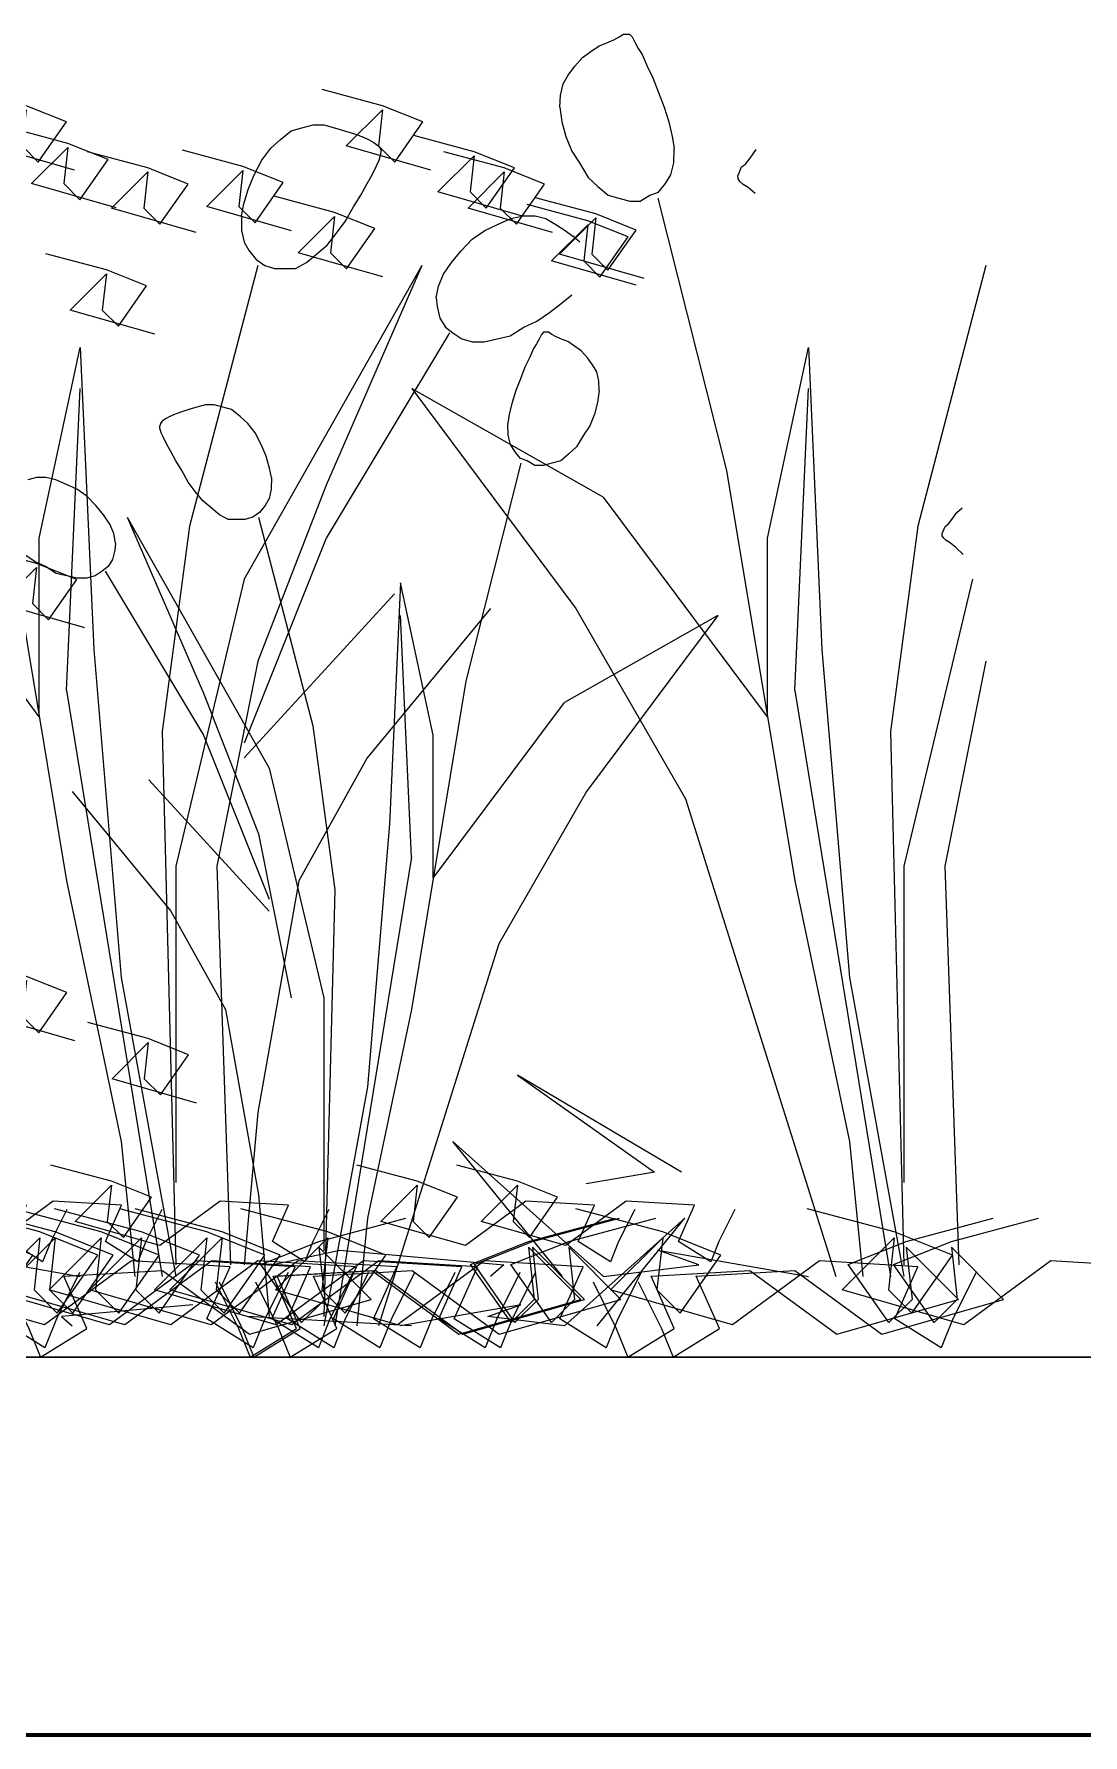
# Model space of a CAD drawing. Header units: metres. Extents: x -109 to 591, y -5 to 592.
# Drawn here: x 509.0399 to 509.3177, y 6.5749 to 7.0253 of the extents above; entities that cross this region are included whole.
import ezdxf

# ---------------------------------------------------------------- set-up
doc = ezdxf.new("R2010")
doc.units = ezdxf.units.M
doc.header["$LTSCALE"] = 0.03
doc.layers.add('Areas verdes', color=74, linetype='Continuous')
doc.layers.add('Muro', color=7, linetype='Continuous', lineweight=70)
doc.layers.add('Muro bajo', color=7, linetype='Continuous', lineweight=30)

msp = doc.modelspace()

# ---------------------------------------------------------------- linework, layer by layer
at = {"layer": 'Areas verdes', "color": 6, "linetype": 'Continuous'}
for p, q in [((509.18738, 7.02066), (509.18955, 7.02221)), ((509.18955, 7.02221), (509.19165, 7.02299)), ((509.19165, 7.02299), (509.19343, 7.02377)), ((509.19343, 7.02377), (509.1949, 7.02454)), ((509.1949, 7.02454), (509.19599, 7.02532)), ((509.19599, 7.02532), (509.19692, 7.02532)), ((509.19692, 7.02532), (509.19762, 7.02532)), ((509.19762, 7.02532), (509.19832, 7.02454)), ((509.19832, 7.02454), (509.19909, 7.02299)), ((509.19909, 7.02299), (509.19995, 7.02144)), ((509.18311, 7.01678), (509.18521, 7.01911)), ((509.18521, 7.01911), (509.18738, 7.02066)), ((509.19995, 7.02144), (509.20096, 7.01989)), ((509.20096, 7.01989), (509.20228, 7.01678)), ((509.18001, 7.01213), (509.1814, 7.01445)), ((509.1814, 7.01445), (509.18311, 7.01678)), ((509.20228, 7.01678), (509.20383, 7.01368)), ((509.20383, 7.01368), (509.2053, 7.0098)), ((509.17915, 7.00592), (509.17931, 7.00902)), ((509.17931, 7.00902), (509.18001, 7.01213)), ((509.2053, 7.0098), (509.20678, 7.00592)), ((509.17915, 7.00592), (509.1797, 7.00204)), ((509.20678, 7.00592), (509.20802, 7.00204)), ((509.10521, 6.99738), (509.108, 6.99971)), ((509.108, 6.99971), (509.11087, 7.00049)), ((509.11087, 7.00049), (509.11382, 7.00126)), ((509.11382, 7.00126), (509.11669, 7.00126)), ((509.11669, 7.00126), (509.11948, 7.00049)), ((509.11948, 7.00049), (509.12212, 6.99971)), ((509.12212, 6.99971), (509.12453, 6.99894)), ((509.1797, 7.00204), (509.18078, 6.99816)), ((509.20802, 7.00204), (509.20895, 6.99816)), ((509.10024, 6.99195), (509.10265, 6.99506)), ((509.10265, 6.99506), (509.10521, 6.99738)), ((509.12453, 6.99894), (509.1267, 6.99816)), ((509.1267, 6.99816), (509.12848, 6.99738)), ((509.12848, 6.99738), (509.12988, 6.99661)), ((509.12988, 6.99661), (509.13097, 6.99583)), ((509.13097, 6.99583), (509.13159, 6.99506)), ((509.13159, 6.99506), (509.13182, 6.99428)), ((509.18078, 6.99816), (509.18233, 6.99428)), ((509.20895, 6.99816), (509.20941, 6.99506)), ((509.20934, 6.99118), (509.20941, 6.99506)), ((509.09822, 6.98807), (509.10024, 6.99195)), ((509.13058, 6.9904), (509.13135, 6.99195)), ((509.13135, 6.99195), (509.13174, 6.99351)), ((509.13174, 6.99351), (509.13182, 6.99428)), ((509.18233, 6.99428), (509.18435, 6.99118)), ((509.18435, 6.99118), (509.18668, 6.9873)), ((509.20856, 6.98807), (509.20934, 6.99118)), ((509.22733, 6.99011), (509.22834, 6.99089)), ((509.22834, 6.99089), (509.22958, 6.99244)), ((509.22958, 6.99244), (509.23121, 6.99477)), ((509.09659, 6.98419), (509.09822, 6.98807)), ((509.1281, 6.98575), (509.12949, 6.98807)), ((509.12949, 6.98807), (509.13058, 6.9904)), ((509.18668, 6.9873), (509.18924, 6.98497)), ((509.20716, 6.98575), (509.20856, 6.98807)), ((509.22632, 6.98778), (509.22663, 6.98856)), ((509.2264, 6.98701), (509.22632, 6.98778)), ((509.22686, 6.98623), (509.2264, 6.98701)), ((509.22663, 6.98856), (509.22733, 6.99011)), ((509.22771, 6.98546), (509.22686, 6.98623)), ((509.09543, 6.98031), (509.09659, 6.98419)), ((509.12453, 6.97954), (509.12647, 6.98264)), ((509.12647, 6.98264), (509.1281, 6.98575)), ((509.18924, 6.98497), (509.19196, 6.98264)), ((509.19196, 6.98264), (509.19483, 6.98187)), ((509.19483, 6.98187), (509.1977, 6.98109)), ((509.20049, 6.98109), (509.20305, 6.98264)), ((509.20305, 6.98264), (509.2053, 6.98342)), ((509.2053, 6.98342), (509.20716, 6.98575)), ((509.22903, 6.98468), (509.22771, 6.98546)), ((509.2309, 6.98313), (509.22903, 6.98468)), ((509.09481, 6.97721), (509.09543, 6.98031)), ((509.09481, 6.97721), (509.09489, 6.97333)), ((509.12235, 6.97566), (509.12453, 6.97954)), ((509.16619, 6.97643), (509.16953, 6.97721)), ((509.16953, 6.97721), (509.17263, 6.97721)), ((509.17263, 6.97721), (509.1755, 6.97643)), ((509.1977, 6.98109), (509.20049, 6.98109)), ((509.09489, 6.97333), (509.09558, 6.97023)), ((509.11754, 6.96945), (509.12003, 6.97256)), ((509.12003, 6.97256), (509.12235, 6.97566)), ((509.15595, 6.971), (509.15929, 6.97333)), ((509.15929, 6.97333), (509.1627, 6.97488)), ((509.1627, 6.97488), (509.16619, 6.97643)), ((509.1755, 6.97643), (509.17814, 6.97488)), ((509.17814, 6.97488), (509.18055, 6.97333)), ((509.18055, 6.97333), (509.18264, 6.97178)), ((509.09558, 6.97023), (509.0969, 6.9679)), ((509.0969, 6.9679), (509.09877, 6.96557)), ((509.11483, 6.96712), (509.11754, 6.96945)), ((509.15044, 6.9648), (509.153, 6.9679)), ((509.153, 6.9679), (509.15595, 6.971)), ((509.18443, 6.97023), (509.18264, 6.97178)), ((509.09877, 6.96557), (509.10102, 6.96402)), ((509.10102, 6.96402), (509.10358, 6.96324)), ((509.10916, 6.96324), (509.11203, 6.9648)), ((509.11203, 6.9648), (509.11483, 6.96712)), ((509.14835, 6.96169), (509.15044, 6.9648)), ((509.10358, 6.96324), (509.10629, 6.96324)), ((509.10629, 6.96324), (509.10916, 6.96324)), ((509.14703, 6.95859), (509.14835, 6.96169)), ((509.14641, 6.95549), (509.14703, 6.95859)), ((509.14641, 6.95549), (509.14664, 6.95316)), ((509.17954, 6.95393), (509.18233, 6.95626)), ((509.14664, 6.95316), (509.14742, 6.95005)), ((509.14742, 6.95005), (509.14889, 6.94773)), ((509.1731, 6.94928), (509.17644, 6.95161)), ((509.17644, 6.95161), (509.17954, 6.95393)), ((509.14889, 6.94773), (509.15083, 6.94617)), ((509.15083, 6.94617), (509.15324, 6.94462)), ((509.16255, 6.94462), (509.16604, 6.9454)), ((509.16604, 6.9454), (509.16961, 6.94773)), ((509.16961, 6.94773), (509.1731, 6.94928)), ((509.1743, 6.94579), (509.17368, 6.94454)), ((509.17486, 6.94641), (509.1743, 6.94579)), ((509.17541, 6.94641), (509.17486, 6.94641)), ((509.17616, 6.94641), (509.17541, 6.94641)), ((509.17703, 6.94579), (509.17616, 6.94641)), ((509.17821, 6.94516), (509.17703, 6.94579)), ((509.15324, 6.94462), (509.15603, 6.94385)), ((509.15603, 6.94385), (509.15913, 6.94385)), ((509.15913, 6.94385), (509.16255, 6.94462)), ((509.17219, 6.94206), (509.17113, 6.93958)), ((509.17299, 6.9433), (509.17219, 6.94206)), ((509.17368, 6.94454), (509.17299, 6.9433)), ((509.17963, 6.94454), (509.17821, 6.94516)), ((509.18131, 6.94392), (509.17963, 6.94454)), ((509.18305, 6.94268), (509.18131, 6.94392)), ((509.18479, 6.94144), (509.18305, 6.94268)), ((509.18646, 6.93958), (509.18479, 6.94144)), ((509.16989, 6.93709), (509.16871, 6.93399)), ((509.17113, 6.93958), (509.16989, 6.93709)), ((509.18783, 6.93772), (509.18646, 6.93958)), ((509.18895, 6.93585), (509.18783, 6.93772)), ((509.16871, 6.93399), (509.16753, 6.93089)), ((509.1895, 6.93337), (509.18895, 6.93585)), ((509.18963, 6.93089), (509.1895, 6.93337)), ((509.16654, 6.92778), (509.16579, 6.92468)), ((509.16753, 6.93089), (509.16654, 6.92778)), ((509.18919, 6.92778), (509.18833, 6.92468)), ((509.18963, 6.93089), (509.18919, 6.92778)), ((509.07473, 6.92344), (509.07386, 6.92282)), ((509.07585, 6.92406), (509.07473, 6.92344)), ((509.07728, 6.92468), (509.07585, 6.92406)), ((509.07901, 6.9253), (509.07728, 6.92468)), ((509.08094, 6.92592), (509.07901, 6.9253)), ((509.08305, 6.92654), (509.08094, 6.92592)), ((509.08528, 6.92716), (509.08305, 6.92654)), ((509.08758, 6.92716), (509.08528, 6.92716)), ((509.08994, 6.92654), (509.08758, 6.92716)), ((509.09223, 6.92592), (509.08994, 6.92654)), ((509.09447, 6.92406), (509.09223, 6.92592)), ((509.09652, 6.9222), (509.09447, 6.92406)), ((509.16579, 6.92468), (509.16542, 6.9222)), ((509.18833, 6.92468), (509.18708, 6.92158)), ((509.07336, 6.9222), (509.07318, 6.92158)), ((509.07324, 6.92096), (509.07318, 6.92158)), ((509.07355, 6.91971), (509.07324, 6.92096)), ((509.07386, 6.92282), (509.07336, 6.9222)), ((509.07417, 6.91847), (509.07355, 6.91971)), ((509.07504, 6.91661), (509.07417, 6.91847)), ((509.09844, 6.91971), (509.09652, 6.9222)), ((509.10006, 6.91661), (509.09844, 6.91971)), ((509.16548, 6.91909), (509.16542, 6.9222)), ((509.1661, 6.91661), (509.16548, 6.91909)), ((509.18547, 6.91909), (509.18361, 6.91599)), ((509.18708, 6.92158), (509.18547, 6.91909)), ((509.07616, 6.91475), (509.07504, 6.91661)), ((509.07746, 6.91227), (509.07616, 6.91475)), ((509.10136, 6.91351), (509.10006, 6.91661)), ((509.16722, 6.91475), (509.1661, 6.91661)), ((509.16871, 6.91289), (509.16722, 6.91475)), ((509.18156, 6.91413), (509.17939, 6.91227)), ((509.18361, 6.91599), (509.18156, 6.91413)), ((509.07901, 6.90978), (509.07746, 6.91227)), ((509.08075, 6.90668), (509.07901, 6.90978)), ((509.10229, 6.9104), (509.10136, 6.91351)), ((509.10279, 6.90792), (509.10229, 6.9104)), ((509.17051, 6.91227), (509.16871, 6.91289)), ((509.17256, 6.91102), (509.17051, 6.91227)), ((509.17479, 6.91102), (509.17256, 6.91102)), ((509.17709, 6.91164), (509.17479, 6.91102)), ((509.17939, 6.91227), (509.17709, 6.91164)), ((509.04053, 6.90792), (509.03823, 6.9073)), ((509.04301, 6.90792), (509.04053, 6.90792)), ((509.04568, 6.9073), (509.04301, 6.90792)), ((509.04847, 6.90606), (509.04568, 6.9073)), ((509.0512, 6.90482), (509.04847, 6.90606)), ((509.08261, 6.9042), (509.08075, 6.90668)), ((509.10279, 6.90792), (509.10273, 6.90482)), ((509.05387, 6.90295), (509.0512, 6.90482)), ((509.05623, 6.90047), (509.05387, 6.90295)), ((509.05828, 6.89799), (509.05623, 6.90047)), ((509.0846, 6.90171), (509.08261, 6.9042)), ((509.08677, 6.89985), (509.0846, 6.90171)), ((509.10111, 6.90047), (509.09962, 6.89861)), ((509.10217, 6.90233), (509.10111, 6.90047)), ((509.10273, 6.90482), (509.10217, 6.90233)), ((509.05996, 6.89551), (509.05828, 6.89799)), ((509.08901, 6.89799), (509.08677, 6.89985)), ((509.0913, 6.89675), (509.08901, 6.89799)), ((509.0936, 6.89675), (509.0913, 6.89675)), ((509.09577, 6.89675), (509.0936, 6.89675)), ((509.09782, 6.89737), (509.09577, 6.89675)), ((509.09962, 6.89861), (509.09782, 6.89737)), ((509.28203, 6.89553), (509.28302, 6.89677)), ((509.28302, 6.89677), (509.28433, 6.89863)), ((509.28433, 6.89863), (509.28576, 6.89987)), ((509.06101, 6.89302), (509.05996, 6.89551)), ((509.06151, 6.89054), (509.06101, 6.89302)), ((509.28042, 6.89304), (509.28067, 6.89366)), ((509.28048, 6.89242), (509.28042, 6.89304)), ((509.28085, 6.8918), (509.28048, 6.89242)), ((509.28067, 6.89366), (509.28122, 6.8949)), ((509.28153, 6.89118), (509.28085, 6.8918)), ((509.28122, 6.8949), (509.28203, 6.89553)), ((509.04016, 6.88557), (509.03749, 6.88744)), ((509.06132, 6.88868), (509.0607, 6.88619)), ((509.06151, 6.89054), (509.06132, 6.88868)), ((509.28259, 6.89056), (509.28153, 6.89118)), ((509.28408, 6.88932), (509.28259, 6.89056)), ((509.286, 6.88746), (509.28408, 6.88932)), ((509.04295, 6.88433), (509.04016, 6.88557)), ((509.0458, 6.88247), (509.04295, 6.88433)), ((509.0486, 6.88185), (509.0458, 6.88247)), ((509.05797, 6.88309), (509.05605, 6.88185)), ((509.05952, 6.88433), (509.05797, 6.88309)), ((509.0607, 6.88619), (509.05952, 6.88433)), ((509.05133, 6.88123), (509.0486, 6.88185)), ((509.05381, 6.88123), (509.05133, 6.88123)), ((509.05605, 6.88185), (509.05381, 6.88123))]:
    msp.add_line(p, q, dxfattribs=at)
at = {"layer": 'Areas verdes', "linetype": 'Continuous'}
for p, q in [((509.20515, 6.98187), (509.2233, 6.90971)), ((509.09915, 6.96402), (509.08107, 6.89496)), ((509.14261, 6.96402), (509.09558, 6.881)), ((509.14261, 6.96402), (509.11731, 6.90583)), ((509.29205, 6.96402), (509.27397, 6.89496)), ((509.1499, 6.94617), (509.11731, 6.89186)), ((509.04127, 6.89186), (509.05213, 6.94229)), ((509.05213, 6.94229), (509.0557, 6.86237)), ((509.23417, 6.89186), (509.24503, 6.94229)), ((509.24503, 6.94229), (509.2486, 6.86237)), ((509.04849, 6.85151), (509.05213, 6.93143)), ((509.13997, 6.93143), (509.19071, 6.90272)), ((509.13997, 6.93143), (509.18342, 6.87324)), ((509.24138, 6.85151), (509.24503, 6.93143)), ((509.03041, 6.90971), (509.04849, 6.80108)), ((509.16883, 6.91164), (509.15431, 6.85392)), ((509.2233, 6.90971), (509.24138, 6.80108)), ((509.11731, 6.90583), (509.09915, 6.85927)), ((509.04127, 6.84453), (508.99782, 6.90272)), ((509.23417, 6.84453), (509.19071, 6.90272)), ((509.06455, 6.89737), (509.08479, 6.85081)), ((509.06455, 6.89737), (509.10217, 6.83095)), ((509.09931, 6.89737), (509.11377, 6.84212)), ((509.04127, 6.84453), (509.04127, 6.89186)), ((509.08107, 6.89496), (509.07386, 6.84065)), ((509.11731, 6.89186), (509.09558, 6.83754)), ((509.23417, 6.84453), (509.23417, 6.89186)), ((509.27397, 6.89496), (509.26675, 6.84065)), ((509.05872, 6.88309), (509.08479, 6.83964)), ((509.09558, 6.881), (509.07743, 6.80496)), ((509.13693, 6.87999), (509.13407, 6.81605)), ((509.14562, 6.83964), (509.13693, 6.87999)), ((509.28848, 6.881), (509.27032, 6.80496)), ((509.09558, 6.83367), (509.13539, 6.87712)), ((509.16076, 6.87324), (509.12817, 6.83367)), ((509.13985, 6.80736), (509.13693, 6.8713)), ((509.22098, 6.8713), (509.18038, 6.84833)), ((509.18342, 6.87324), (509.21244, 6.8228)), ((509.22098, 6.8713), (509.18621, 6.82474)), ((509.0557, 6.86237), (509.063, 6.77547)), ((509.2486, 6.86237), (509.25589, 6.77547)), ((509.09915, 6.85927), (509.08829, 6.80496)), ((509.29205, 6.85927), (509.28119, 6.80496)), ((509.04849, 6.85151), (509.07386, 6.69633)), ((509.08479, 6.85081), (509.09931, 6.81357)), ((509.15431, 6.85392), (509.13985, 6.76701)), ((509.24138, 6.85151), (509.26675, 6.69633)), ((509.14562, 6.80177), (509.18038, 6.84833)), ((509.11377, 6.84212), (509.11955, 6.79867)), ((509.07386, 6.84065), (509.07743, 6.69943)), ((509.08479, 6.83964), (509.10217, 6.79619)), ((509.14562, 6.80177), (509.14562, 6.83964)), ((509.26675, 6.84065), (509.27032, 6.69943)), ((509.12817, 6.83367), (509.11002, 6.80108)), ((509.10217, 6.83095), (509.11669, 6.77012)), ((509.05002, 6.82474), (509.0761, 6.79308)), ((509.10217, 6.79308), (509.07032, 6.82784)), ((509.18621, 6.82474), (509.163, 6.78439)), ((509.21244, 6.8228), (509.25224, 6.69633)), ((509.13407, 6.81605), (509.12824, 6.74653)), ((509.09931, 6.81357), (509.108, 6.77012)), ((509.13985, 6.80736), (509.11955, 6.68321)), ((509.07743, 6.80496), (509.07743, 6.72116)), ((509.08829, 6.80496), (509.09194, 6.69943)), ((509.27032, 6.80496), (509.27032, 6.72116)), ((509.28119, 6.80496), (509.28483, 6.69943)), ((509.04849, 6.80108), (509.063, 6.73202)), ((509.11002, 6.80108), (509.09915, 6.73978)), ((509.11955, 6.79867), (509.11669, 6.6857)), ((509.24138, 6.80108), (509.25589, 6.73202)), ((509.0761, 6.79308), (509.09062, 6.76701)), ((509.163, 6.78439), (509.13116, 6.68321)), ((509.063, 6.77547), (509.07743, 6.69633)), ((509.25589, 6.77547), (509.27032, 6.69633)), ((509.11669, 6.77012), (509.11669, 6.70308)), ((509.09062, 6.76701), (509.09931, 6.71797)), ((509.13985, 6.76701), (509.12824, 6.71177)), ((509.16797, 6.74958), (509.2042, 6.72397)), ((509.21142, 6.72397), (509.16797, 6.74958)), ((509.12824, 6.74653), (509.11669, 6.68321)), ((509.09915, 6.73978), (509.09558, 6.69943)), ((509.063, 6.73202), (509.06656, 6.69633)), ((509.15083, 6.73202), (509.19071, 6.69633)), ((509.17985, 6.69633), (509.15083, 6.73202)), ((509.25589, 6.73202), (509.25946, 6.69633)), ((509.2042, 6.72397), (509.18613, 6.72087)), ((509.09931, 6.71797), (509.10217, 6.6857)), ((509.12824, 6.71177), (509.12538, 6.68321)), ((509.21229, 6.71177), (509.18038, 6.68321)), ((509.18907, 6.68321), (509.21229, 6.71177)), ((509.01225, 6.70331), (509.05213, 6.69633)), ((509.1028, 6.69943), (509.12088, 6.70331)), ((509.12088, 6.70331), (509.16433, 6.69943)), ((509.20515, 6.70331), (509.24503, 6.69633)), ((509.21601, 6.69943), (509.20515, 6.70331)), ((509.16433, 6.69943), (509.16076, 6.69633)), ((509.19071, 6.69633), (509.21601, 6.69943)), ((509.08193, 6.6888), (509.04717, 6.6857)), ((509.16883, 6.6888), (509.13693, 6.68321)), ((509.16014, 6.6857), (509.16883, 6.6888)), ((509.04717, 6.6857), (509.05002, 6.68321)), ((509.13985, 6.68321), (509.09639, 6.6857)), ((509.18038, 6.68321), (509.16014, 6.6857))]:
    msp.add_line(p, q, dxfattribs=at)
at = {"layer": 'Areas verdes'}
for points in [[(509.05059, 6.98927), (509.02818, 6.99567), (509.03779, 7.00527), (509.03672, 6.99567), (509.04099, 6.99141), (509.04846, 7.00207), (509.03779, 7.00633), (509.02178, 7.0106)], [(509.14502, 6.98927), (509.12261, 6.99567), (509.13222, 7.00527), (509.13115, 6.99567), (509.13542, 6.99141), (509.14289, 7.00207), (509.13222, 7.00633), (509.11621, 7.0106)], [(509.06167, 6.9793), (509.03926, 6.9857), (509.04886, 6.9953), (509.04779, 6.9857), (509.05206, 6.98144), (509.05953, 6.9921), (509.04886, 6.99636), (509.03285, 7.00063)], [(509.16928, 6.97709), (509.14687, 6.98349), (509.15647, 6.99308), (509.1554, 6.98349), (509.15967, 6.97922), (509.16714, 6.98988), (509.15647, 6.99415), (509.14047, 6.99841)], [(509.08283, 6.9728), (509.06042, 6.97919), (509.07003, 6.98879), (509.06896, 6.97919), (509.07323, 6.97493), (509.0807, 6.98559), (509.07003, 6.98986), (509.05402, 6.99412)], [(509.10805, 6.97321), (509.08564, 6.97961), (509.09524, 6.9892), (509.09417, 6.97961), (509.09844, 6.97534), (509.10591, 6.986), (509.09524, 6.99027), (509.07924, 6.99453)], [(509.17726, 6.9728), (509.15485, 6.97919), (509.16446, 6.98879), (509.16339, 6.97919), (509.16766, 6.97493), (509.17513, 6.98559), (509.16446, 6.98986), (509.14845, 6.99412)], [(509.1323, 6.96103), (509.10989, 6.96742), (509.11949, 6.97702), (509.11843, 6.96742), (509.1227, 6.96316), (509.13017, 6.97382), (509.11949, 6.97809), (509.10349, 6.98235)], [(509.20151, 6.96061), (509.1791, 6.96701), (509.18871, 6.97661), (509.18764, 6.96701), (509.19191, 6.96275), (509.19938, 6.97341), (509.18871, 6.97767), (509.1727, 6.98194)], [(509.19936, 6.95883), (509.17695, 6.96522), (509.18655, 6.97482), (509.18549, 6.96522), (509.18976, 6.96096), (509.19723, 6.97162), (509.18655, 6.97589), (509.17055, 6.98015)], [(509.07186, 6.94581), (509.04945, 6.95221), (509.05905, 6.9618), (509.05798, 6.95221), (509.06225, 6.94794), (509.06972, 6.9586), (509.05905, 6.96287), (509.04305, 6.96713)], [(509.05333, 6.86809), (509.03093, 6.87448), (509.04053, 6.88408), (509.03946, 6.87448), (509.04373, 6.87022), (509.0512, 6.88088), (509.04053, 6.88515), (509.02452, 6.88941)], [(509.05073, 6.75873), (509.02832, 6.76512), (509.03793, 6.77472), (509.03686, 6.76512), (509.04113, 6.76086), (509.0486, 6.77152), (509.03793, 6.77579), (509.02192, 6.78005)], [(509.08297, 6.74225), (509.06056, 6.74865), (509.07017, 6.75824), (509.0691, 6.74865), (509.07337, 6.74438), (509.08084, 6.75505), (509.07017, 6.75931), (509.05416, 6.76358)], [(509.04856, 6.71409), (509.0443, 6.70556), (509.04216, 6.70023), (509.03363, 6.70556), (509.03789, 6.71516), (509.01975, 6.71622), (509.00375, 6.7045), (508.98134, 6.71089), (508.99094, 6.72049), (508.98987, 6.71089), (508.99414, 6.70663), (509.00161, 6.71729), (508.99094, 6.72156), (508.97493, 6.72582)], [(509.07375, 6.71409), (509.06948, 6.70556), (509.06735, 6.70023), (509.05881, 6.70556), (509.06308, 6.71516), (509.04494, 6.71622), (509.02893, 6.7045), (509.00652, 6.71089), (509.01613, 6.72049), (509.01506, 6.71089), (509.01933, 6.70663), (509.0268, 6.71729), (509.01613, 6.72156), (509.00012, 6.72582)], [(509.11799, 6.71409), (509.11373, 6.70556), (509.11159, 6.70023), (509.10306, 6.70556), (509.10732, 6.71516), (509.08918, 6.71622), (509.07318, 6.7045), (509.05077, 6.71089), (509.06037, 6.72049), (509.0593, 6.71089), (509.06357, 6.70663), (509.07104, 6.71729), (509.06037, 6.72156), (509.04436, 6.72582)], [(509.199, 6.71409), (509.19473, 6.70556), (509.1926, 6.70023), (509.18406, 6.70556), (509.18833, 6.71516), (509.17019, 6.71622), (509.15418, 6.7045), (509.13177, 6.71089), (509.14137, 6.72049), (509.14031, 6.71089), (509.14458, 6.70663), (509.15205, 6.71729), (509.14137, 6.72156), (509.12537, 6.72582)], [(509.22554, 6.71409), (509.22128, 6.70556), (509.21914, 6.70023), (509.21061, 6.70556), (509.21487, 6.71516), (509.19673, 6.71622), (509.18073, 6.7045), (509.15832, 6.71089), (509.16792, 6.72049), (509.16685, 6.71089), (509.17112, 6.70663), (509.17859, 6.71729), (509.16792, 6.72156), (509.15191, 6.72582)], [(509.05196, 6.69737), (509.04582, 6.68509), (509.04274, 6.67741), (509.03045, 6.68509), (509.0366, 6.69891), (509.01047, 6.70044), (508.98743, 6.68355), (508.95516, 6.69276), (508.96899, 6.70658), (508.96745, 6.69276), (508.9736, 6.68662), (508.98435, 6.70198), (508.96899, 6.70812), (508.94594, 6.71426)], [(509.10718, 6.69737), (509.10103, 6.68509), (509.09796, 6.67741), (509.08567, 6.68509), (509.09181, 6.69891), (509.06569, 6.70044), (509.04264, 6.68355), (509.01037, 6.69276), (509.0242, 6.70658), (509.02267, 6.69276), (509.02881, 6.68662), (509.03957, 6.70198), (509.0242, 6.70812), (509.00115, 6.71426)], [(509.12442, 6.69737), (509.11828, 6.68509), (509.11521, 6.67741), (509.10291, 6.68509), (509.10906, 6.69891), (509.08294, 6.70044), (509.05989, 6.68355), (509.02762, 6.69276), (509.04145, 6.70658), (509.03991, 6.69276), (509.04606, 6.68662), (509.05681, 6.70198), (509.04145, 6.70812), (509.0184, 6.71426)], [(509.1285, 6.69737), (509.12235, 6.68509), (509.11928, 6.67741), (509.10699, 6.68509), (509.11313, 6.69891), (509.08701, 6.70044), (509.06396, 6.68355), (509.03169, 6.69276), (509.04552, 6.70658), (509.04398, 6.69276), (509.05013, 6.68662), (509.06089, 6.70198), (509.04552, 6.70812), (509.02247, 6.71426)], [(509.03239, 6.69487), (509.03853, 6.68258), (509.04161, 6.67491), (509.0539, 6.68258), (509.04775, 6.6964), (509.07388, 6.69794), (509.09693, 6.68105), (509.12919, 6.69026), (509.11537, 6.70408), (509.1169, 6.69026), (509.11076, 6.68412), (509.1, 6.69947), (509.11537, 6.70561), (509.13841, 6.71175)], [(509.14069, 6.69737), (509.13455, 6.68509), (509.13148, 6.67741), (509.11918, 6.68509), (509.12533, 6.69891), (509.09921, 6.70044), (509.07616, 6.68355), (509.04389, 6.69276), (509.05772, 6.70658), (509.05618, 6.69276), (509.06233, 6.68662), (509.07308, 6.70198), (509.05772, 6.70812), (509.03467, 6.71426)], [(509.15136, 6.69737), (509.14522, 6.68509), (509.14214, 6.67741), (509.12985, 6.68509), (509.136, 6.69891), (509.10987, 6.70044), (509.08682, 6.68355), (509.05456, 6.69276), (509.06838, 6.70658), (509.06685, 6.69276), (509.073, 6.68662), (509.08375, 6.70198), (509.06838, 6.70812), (509.04534, 6.71426)], [(509.16861, 6.69737), (509.16246, 6.68509), (509.15939, 6.67741), (509.1471, 6.68509), (509.15324, 6.69891), (509.12712, 6.70044), (509.10407, 6.68355), (509.0718, 6.69276), (509.08563, 6.70658), (509.08409, 6.69276), (509.09024, 6.68662), (509.101, 6.70198), (509.08563, 6.70812), (509.06258, 6.71426)], [(509.17268, 6.69737), (509.16654, 6.68509), (509.16346, 6.67741), (509.15117, 6.68509), (509.15732, 6.69891), (509.13119, 6.70044), (509.10814, 6.68355), (509.07587, 6.69276), (509.0897, 6.70658), (509.08817, 6.69276), (509.09431, 6.68662), (509.10507, 6.70198), (509.0897, 6.70812), (509.06666, 6.71426)], [(509.08789, 6.69487), (509.09403, 6.68258), (509.09711, 6.67491), (509.1094, 6.68258), (509.10325, 6.6964), (509.12938, 6.69794), (509.15243, 6.68105), (509.1847, 6.69026), (509.17087, 6.70408), (509.1724, 6.69026), (509.16626, 6.68412), (509.1555, 6.69947), (509.17087, 6.70561), (509.19391, 6.71175)], [(509.08892, 6.69487), (509.09506, 6.68258), (509.09814, 6.67491), (509.11043, 6.68258), (509.10428, 6.6964), (509.13041, 6.69794), (509.15346, 6.68105), (509.18572, 6.69026), (509.1719, 6.70408), (509.17343, 6.69026), (509.16728, 6.68412), (509.15653, 6.69947), (509.1719, 6.70561), (509.19494, 6.71175)], [(509.20068, 6.69737), (509.19453, 6.68509), (509.19146, 6.67741), (509.17916, 6.68509), (509.18531, 6.69891), (509.15919, 6.70044), (509.13614, 6.68355), (509.10387, 6.69276), (509.1177, 6.70658), (509.11616, 6.69276), (509.12231, 6.68662), (509.13306, 6.70198), (509.1177, 6.70812), (509.09465, 6.71426)], [(509.09855, 6.69487), (509.10469, 6.68258), (509.10777, 6.67491), (509.12006, 6.68258), (509.11391, 6.6964), (509.14004, 6.69794), (509.16309, 6.68105), (509.19536, 6.69026), (509.18153, 6.70408), (509.18306, 6.69026), (509.17692, 6.68412), (509.16616, 6.69947), (509.18153, 6.70561), (509.20457, 6.71175)], [(509.28941, 6.69737), (509.28326, 6.68509), (509.28019, 6.67741), (509.2679, 6.68509), (509.27404, 6.69891), (509.24792, 6.70044), (509.22487, 6.68355), (509.1926, 6.69276), (509.20643, 6.70658), (509.20489, 6.69276), (509.21104, 6.68662), (509.2218, 6.70198), (509.20643, 6.70812), (509.18338, 6.71426)], [(509.18797, 6.69487), (509.19411, 6.68258), (509.19719, 6.67491), (509.20948, 6.68258), (509.20333, 6.6964), (509.22946, 6.69794), (509.2525, 6.68105), (509.28477, 6.69026), (509.27094, 6.70408), (509.27248, 6.69026), (509.26633, 6.68412), (509.25558, 6.69947), (509.27094, 6.70561), (509.29399, 6.71175)], [(509.19993, 6.69487), (509.20607, 6.68258), (509.20915, 6.67491), (509.22144, 6.68258), (509.21529, 6.6964), (509.24142, 6.69794), (509.26446, 6.68105), (509.29673, 6.69026), (509.2829, 6.70408), (509.28444, 6.69026), (509.27829, 6.68412), (509.26754, 6.69947), (509.2829, 6.70561), (509.30595, 6.71175)], [(509.35075, 6.69737), (509.3446, 6.68509), (509.34153, 6.67741), (509.32924, 6.68509), (509.33538, 6.69891), (509.30926, 6.70044), (509.28621, 6.68355), (509.25394, 6.69276), (509.26777, 6.70658), (509.26623, 6.69276), (509.27238, 6.68662), (509.28314, 6.70198), (509.26777, 6.70812), (509.24472, 6.71426)]]:
    msp.add_lwpolyline(points, dxfattribs=at)
at = {"layer": 'Muro'}
msp.add_line((504.84408, 6.57491), (517.29465, 6.57491), dxfattribs=at)
at = {"layer": 'Muro bajo'}
msp.add_line((517.29465, 6.67491), (504.84408, 6.67491), dxfattribs=at)

doc.saveas('drawing.dxf')
